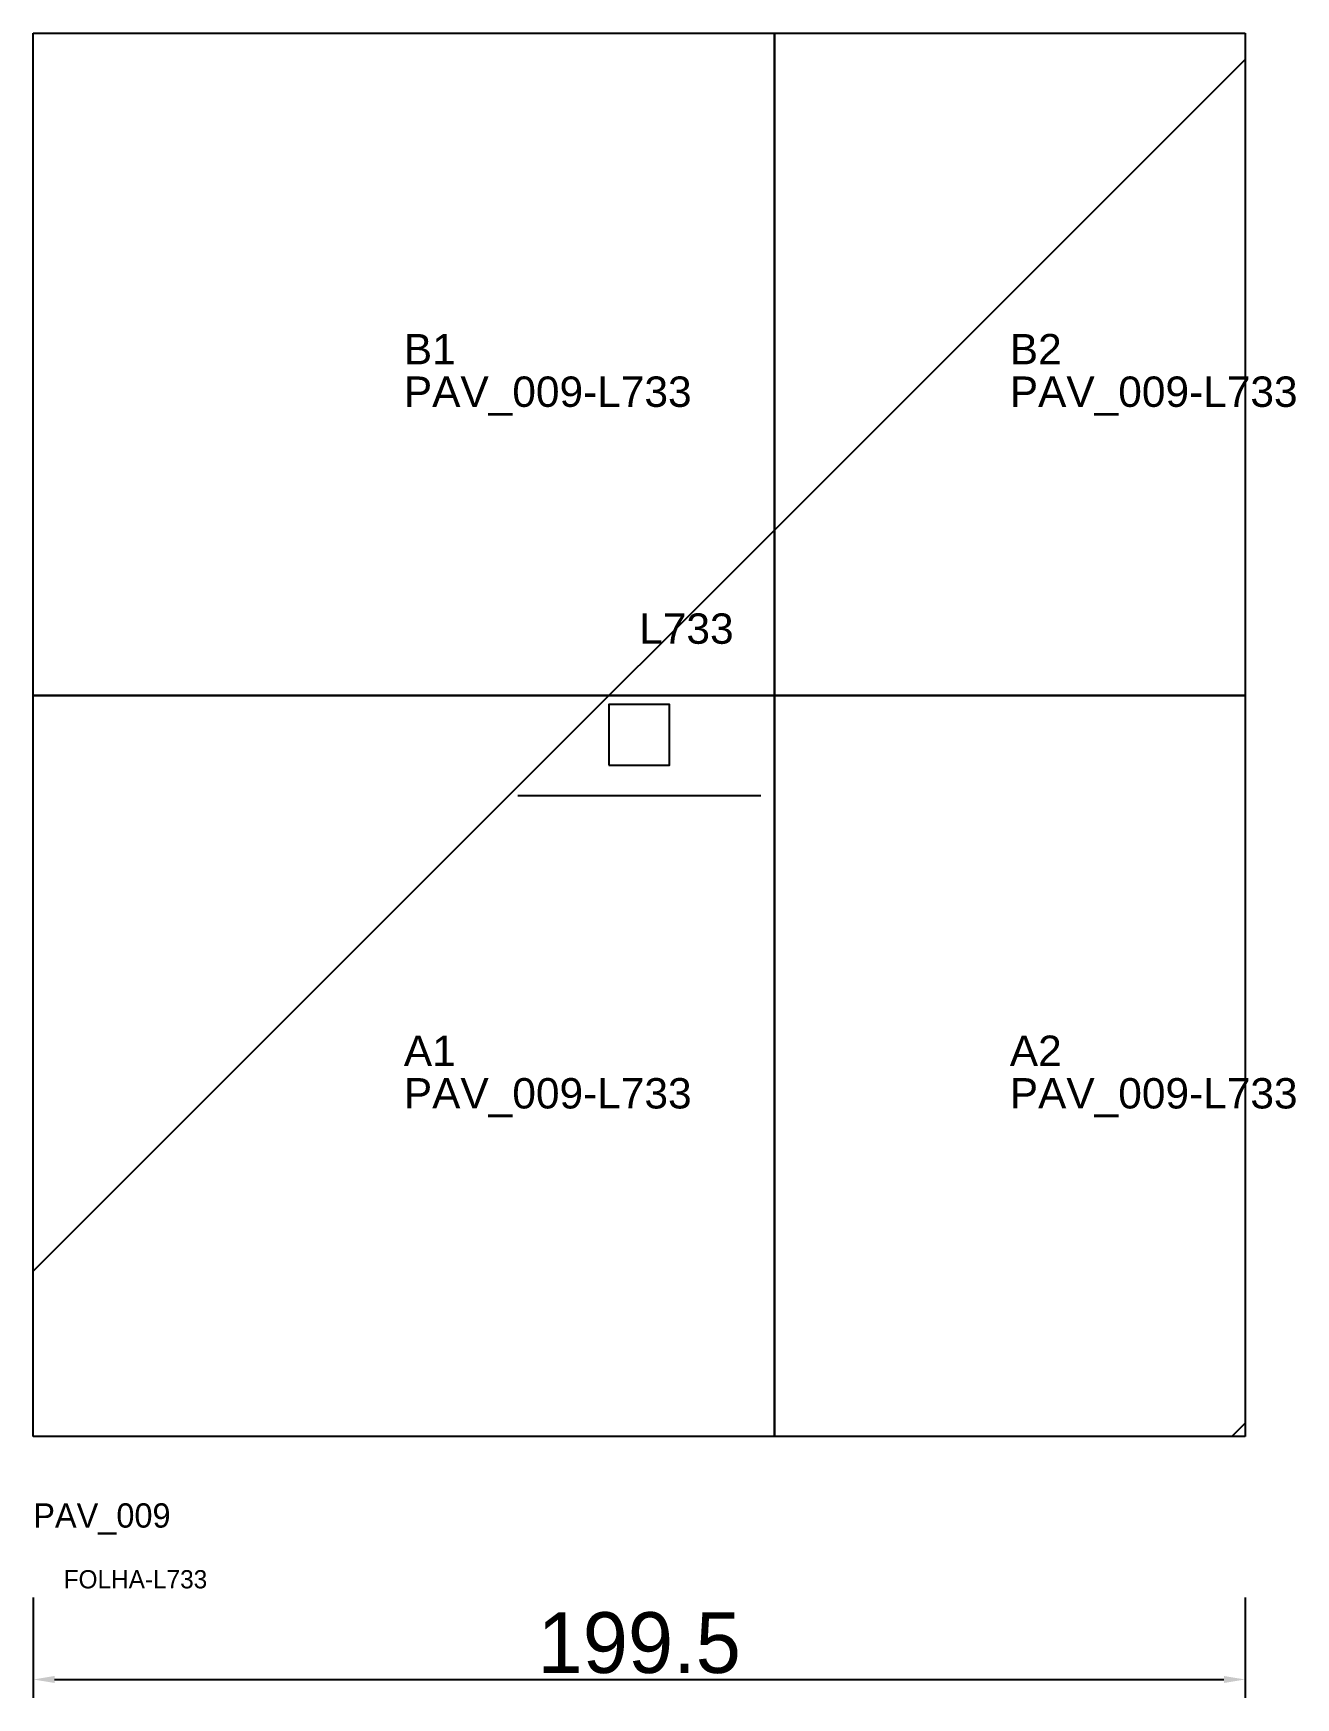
# Model space of a CAD drawing. Header units: metres. Extents: x 222 to 430, y -72 to 202.
import ezdxf

# ---------------------------------------------------------------- set-up
doc = ezdxf.new("R2010")
doc.units = ezdxf.units.M
for name, color, linetype in [('3', 3, 'CONTINUOUS'), ('AUX00', 7, 'CONTINUOUS'), ('COTA', 241, 'CONTINUOUS'), ('FOLHA', 255, 'CONTINUOUS'), ('Hachura', 251, 'CONTINUOUS'), ('NOMENCLATURA', 7, 'CONTINUOUS'), ('Nível', 160, 'CONTINUOUS'), ('Painéis', 200, 'CONTINUOUS'), ('Pilares', 5, 'CONTINUOUS'), ('SARR_2.2x7', 40, 'CONTINUOUS')]:
    doc.layers.add(name, color=color, linetype=linetype)
doc.styles.add('ARIAL', font='Arial.ttf')
doc.styles.add('STR_STANDARD', font='arial.ttf')
doc.dimstyles.new('EZ DXF', dxfattribs={"dimtxt": 10, "dimasz": 3.5, "dimexe": 3, "dimexo": 1.5, "dimgap": 1, "dimtad": 1, "dimdec": 1, "dimdsep": 46, "dimcen": 2.5, "dimazin": 3, "dimtfac": 1, "dimtmove": 0, "dimatfit": 3})

msp = doc.modelspace()

# ---------------------------------------------------------------- hatches: boundary and pattern name
at = {"layer": 'Hachura'}
h = msp.add_hatch(dxfattribs=at)
h.set_pattern_fill('ANSI31', scale=50)
h.paths.add_polyline_path([(222.2, -29.5), (222.2, 201.5), (421.7, 201.5), (421.7, -29.5)])
h = msp.add_hatch(dxfattribs=at)
h.set_pattern_fill('ANSI31', scale=50)
h.paths.add_polyline_path([(222.2, -29.5), (222.2, 201.5), (421.7, 201.5), (421.7, -29.5)])

# ---------------------------------------------------------------- linework, layer by layer
at = {"layer": '3'}
for points in [[(344.2, -29.5), (344.2, 201.5)], [(344.2, -29.5), (344.2, 201.5)], [(222.2, 92.5), (421.7, 92.5)], [(222.2, 92.5), (421.7, 92.5)]]:
    msp.add_lwpolyline(points, close=True, dxfattribs=at)
at = {"layer": 'Painéis', "color": 200}
for p, q in [((222.2, -29.5), (222.2, 201.5)), ((222.2, 201.5), (421.7, 201.5)), ((222.2, -29.5), (222.2, 201.5)), ((222.2, 201.5), (421.7, 201.5)), ((421.7, 201.5), (421.7, -29.5)), ((421.7, 201.5), (421.7, -29.5)), ((421.7, -29.5), (222.2, -29.5)), ((421.7, -29.5), (222.2, -29.5))]:
    msp.add_line(p, q, dxfattribs=at)
at = {"layer": 'Pilares'}
msp.add_lwpolyline([(316.95, 81), (326.95, 81), (326.95, 91), (316.95, 91)], close=True, dxfattribs=at)
msp.add_lwpolyline([(316.95, 81), (326.95, 81), (326.95, 91), (316.95, 91)], close=True, dxfattribs=at)
at = {"layer": 'SARR_2.2x7'}
msp.add_line((301.95, 76), (341.95, 76), dxfattribs=at)
msp.add_line((301.95, 76), (341.95, 76), dxfattribs=at)

# ---------------------------------------------------------------- texts
at = {"layer": '3', "style": 'STR_STANDARD'}
for s, p in [('B1', (283.2, 147)), ('B1', (283.2, 147)), ('B2', (382.95, 147)), ('B2', (382.95, 147)), ('A1', (283.2, 31.5)), ('A1', (283.2, 31.5)), ('A2', (382.95, 31.5)), ('A2', (382.95, 31.5))]:
    msp.add_text(s, height=5, dxfattribs=at).set_placement(p)
at = {"layer": 'AUX00', "style": 'STR_STANDARD'}
for p in [(283.2, 140), (283.2, 140), (382.95, 140), (382.95, 140), (283.2, 24.5), (283.2, 24.5), (382.95, 24.5), (382.95, 24.5)]:
    msp.add_text('PAV_009-L733', height=5, dxfattribs=at).set_placement(p)
at = {"layer": 'FOLHA'}
msp.add_text('FOLHA-L733', height=3, dxfattribs=at).set_placement((227.2, -54.5))
msp.add_text('FOLHA-L733', height=3, dxfattribs=at).set_placement((227.2, -54.5))
at = {"layer": 'NOMENCLATURA', "insert": (321.95, 106), "char_height": 5, "attachment_point": 1, "style": 'ARIAL'}
msp.add_mtext('L733', dxfattribs=at)
msp.add_mtext('L733', dxfattribs=at)
at = {"layer": 'Nível'}
msp.add_text('PAV_009', height=4, dxfattribs=at).set_placement((222.2, -44.5))
msp.add_text('PAV_009', height=4, dxfattribs=at).set_placement((222.2, -44.5))

# ---------------------------------------------------------------- dimensions: what is measured, and where the dimension line sits
at = {"layer": 'COTA'}
msp.add_linear_dim(base=(222.2, -69.5), p1=(222.2, -54.5), p2=(421.7, -54.5), dimstyle='EZ DXF', dxfattribs=at).render()
msp.add_linear_dim(base=(222.2, -69.5), p1=(222.2, -54.5), p2=(421.7, -54.5), dimstyle='EZ DXF', dxfattribs=at).render()

doc.saveas('drawing.dxf')
